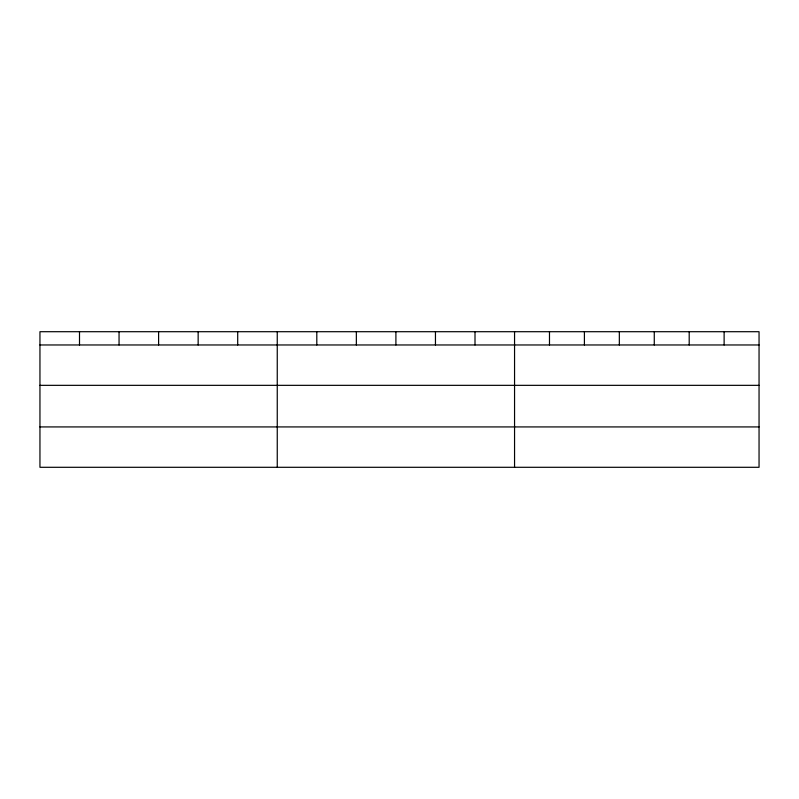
<?xml version="1.0" encoding="UTF-8"?>
<svg xmlns="http://www.w3.org/2000/svg" width="799" height="799" viewBox="0 0 799 799"><rect width="100%" height="100%" fill="white"/><g stroke="black" fill="none" stroke-linecap="round" stroke-linejoin="round"><path stroke-width="1.2" d="M759.05 344.968L759.05 467.295L39.95 467.295L39.95 331.705L759.05 331.705L759.05 344.968L39.95 344.968M39.95 385.338L759.05 385.338M39.95 426.926L759.05 426.926M724.124 331.705L724.124 344.968M689.197 331.705L689.197 344.968M654.271 331.705L654.271 344.968M619.335 331.705L619.335 344.968M584.409 331.705L584.409 344.968M549.482 331.705L549.482 344.968M514.556 331.705L514.556 467.295M475.006 331.705L475.006 344.968M435.455 331.705L435.455 344.968M395.904 331.705L395.904 344.968M356.354 331.705L356.354 344.968M316.803 331.705L316.803 344.968M277.253 331.705L277.253 467.295M237.703 331.705L237.703 344.968M198.152 331.705L198.152 344.968M158.602 331.705L158.602 344.968M119.051 331.705L119.051 344.968M79.501 331.705L79.501 344.968"/></g></svg>
